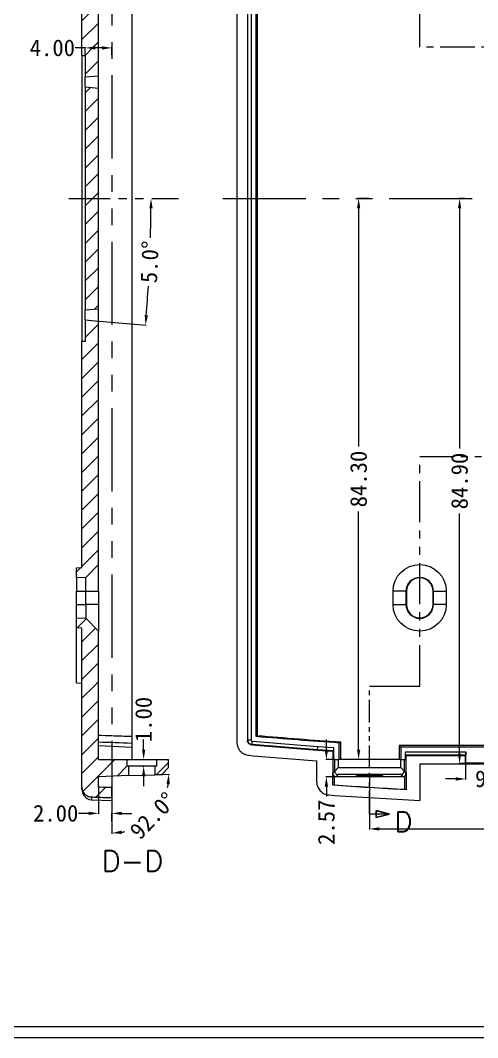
# Model space of a CAD drawing. Extents: x 28 to 864, y 245 to 592.
# Drawn here: x 688 to 756.8, y 341.9 to 494.8 of the extents above; entities that cross this region are included whole.
import ezdxf

# ---------------------------------------------------------------- set-up
doc = ezdxf.new("R2010")
doc.units = 0
doc.header["$MEASUREMENT"] = 0
doc.linetypes.add('PHANTOM', pattern=[2.5, 1.25, -0.25, 0.25, -0.25, 0.25, -0.25])
for name, color, linetype in [('10', 7, 'Continuous'), ('20', 7, 'Continuous'), ('TOP', 7, 'Continuous')]:
    doc.layers.add(name, color=color, linetype=linetype)
doc.styles.add('blockfont', font='simplex.shx', dxfattribs={"bigfont": 'bigfont'})
doc.dimstyles.new('2', dxfattribs={"dimtxt": 2.5, "dimasz": 1.5, "dimexe": 0.1, "dimexo": 0.1, "dimgap": 0.1, "dimtad": 0, "dimzin": 0, "dimdsep": 46, "dimtxsty": 'Standard', "dimcen": 0, "dimclrd": 4, "dimclre": 4, "dimclrt": 3, "dimadec": 1, "dimazin": 0, "dimtfac": 1, "dimtofl": 0, "dimtmove": 0, "dimatfit": 3, "dimfxl": 0.18, "dimtolj": 1, "dimtzin": 0, "dimlwd": 9, "dimlwe": 9, "dimarcsym": 0})

# ---------------------------------------------------------------- blocks, each defined once
blk = doc.blocks.new('HATCH7')
at = {"color": 200, "linetype": 'Continuous'}
for p, q in [((643.46, 186.9), (645.96, 189.39)), ((643.46, 184.07), (645.96, 186.57)), ((645.14, 182.92), (645.96, 183.74)), ((643.93, 181.71), (645.14, 182.92)), ((643.96, 178.91), (645.96, 180.91)), ((643.96, 176.09), (644.76, 176.89)), ((643.96, 173.26), (645.96, 175.26)), ((643.96, 170.43), (645.96, 172.43)), ((643.96, 167.61), (645.96, 169.6)), ((643.96, 164.78), (645.96, 166.78)), ((643.96, 161.95), (645.96, 163.95)), ((643.96, 159.12), (645.96, 161.12)), ((643.96, 156.3), (645.96, 158.3)), ((643.96, 153.47), (645.96, 155.47)), ((643.96, 150.64), (645.96, 152.64)), ((643.96, 147.82), (645.96, 149.81)), ((643.96, 144.99), (645.96, 146.99)), ((645.38, 143.59), (645.96, 144.16)), ((643.96, 139.34), (645.96, 141.33)), ((643.46, 136.01), (645.96, 138.51)), ((643.46, 133.18), (645.96, 135.68)), ((643.46, 130.35), (645.96, 132.85)), ((643.46, 127.53), (645.96, 130.03)), ((643.46, 124.7), (645.96, 127.2)), ((643.46, 121.87), (645.96, 124.37)), ((643.46, 119.05), (645.84, 121.42)), ((645.84, 121.42), (645.96, 121.54)), ((643.46, 116.22), (645.96, 118.72)), ((643.46, 113.39), (645.96, 115.89)), ((643.46, 110.57), (645.96, 113.06)), ((643.46, 107.74), (645.96, 110.24)), ((643.46, 104.91), (645.96, 107.41)), ((642.66, 104.11), (643.32, 104.77)), ((642.73, 95.7), (644.1, 97.07)), ((643.46, 93.6), (645.51, 95.66)), ((643.46, 90.78), (645.96, 93.27)), ((643.46, 87.95), (645.96, 90.45)), ((645.3, 86.96), (645.96, 87.62)), ((643.46, 85.12), (645.3, 86.96)), ((643.46, 82.3), (645.96, 84.79)), ((643.46, 79.47), (645.96, 81.97)), ((643.46, 76.64), (645.96, 79.14)), ((643.46, 73.81), (645.96, 76.31)), ((643.61, 71.14), (648.39, 75.91)), ((648.74, 73.44), (650.21, 74.9)), ((654.61, 73.64), (656.46, 75.49)), ((645.57, 70.27), (647.03, 71.72))]:
    blk.add_line(p, q, dxfattribs=at)
blk = doc.blocks.new('ASSORTED_DRAFT8')
at = {"color": 13}
for p, q in [((695.49, 67.73, 695.49), (693.49, 68.26)), ((693.49, 67.19), (693.49, 68.26)), ((695.49, 67.73, 695.49), (693.49, 67.19))]:
    blk.add_line(p, q, dxfattribs=at)
blk = doc.blocks.new('*D108')
at = {"color": 4, "linetype": 'Continuous', "lineweight": 9}
for p, q in [((754.98, 383.01), (754.98, 380.7)), ((764.19, 383.01), (764.19, 380.7)), ((753.48, 380.8), (751.98, 380.8)), ((765.69, 380.8), (767.19, 380.8))]:
    blk.add_line(p, q, dxfattribs=at)
for points in [[(753.48, 381.05), (753.48, 380.55), (754.98, 380.8)], [(765.69, 381.05), (765.69, 380.55), (764.19, 380.8)]]:
    blk.add_solid(points, dxfattribs=at)
at = {"layer": 'Defpoints', "color": 0, "linetype": 'Continuous', "lineweight": 9}
for p in [(754.98, 383.11), (764.19, 383.11), (764.19, 380.8)]:
    blk.add_point(p, dxfattribs=at)
at = {"color": 3, "linetype": 'Continuous', "lineweight": 9, "insert": (759.8, 380.8), "char_height": 2.5, "attachment_point": 5}
blk.add_mtext('\\A1;9.21', dxfattribs=at)
blk = doc.blocks.new('*D109')
at = {"color": 4, "linetype": 'Continuous', "lineweight": 9}
for p, q in [((754.88, 468.01), (753.98, 468.01)), ((754.08, 466.51), (754.08, 430.45)), ((754.08, 384.61), (754.08, 420.67)), ((754.88, 383.11), (753.98, 383.11))]:
    blk.add_line(p, q, dxfattribs=at)
for points in [[(753.83, 466.51), (754.33, 466.51), (754.08, 468.01)], [(753.83, 384.61), (754.33, 384.61), (754.08, 383.11)]]:
    blk.add_solid(points, dxfattribs=at)
at = {"layer": 'Defpoints', "color": 0, "linetype": 'Continuous', "lineweight": 9}
for p in [(754.08, 468.01), (754.98, 468.01), (754.98, 383.11)]:
    blk.add_point(p, dxfattribs=at)
at = {"color": 3, "linetype": 'Continuous', "lineweight": 9, "insert": (754.08, 425.56), "char_height": 2.5, "attachment_point": 5, "rotation": 90}
blk.add_mtext('\\A1;84.90', dxfattribs=at)
blk = doc.blocks.new('*D110')
at = {"color": 4, "linetype": 'Continuous', "lineweight": 9}
for p, q in [((740.53, 381.04), (740.53, 373.19)), ((835.63, 381.04), (835.63, 373.19)), ((742.03, 373.29), (783.61, 373.29)), ((834.13, 373.29), (792.56, 373.29))]:
    blk.add_line(p, q, dxfattribs=at)
for points in [[(742.03, 373.54), (742.03, 373.04), (740.53, 373.29)], [(834.13, 373.54), (834.13, 373.04), (835.63, 373.29)]]:
    blk.add_solid(points, dxfattribs=at)
at = {"layer": 'Defpoints', "color": 0, "linetype": 'Continuous', "lineweight": 9}
for p in [(740.53, 381.14), (835.63, 381.14), (835.63, 373.29)]:
    blk.add_point(p, dxfattribs=at)
at = {"color": 3, "linetype": 'Continuous', "lineweight": 9, "insert": (788.08, 373.29), "char_height": 2.5, "attachment_point": 5}
blk.add_mtext('\\A1;95.10', dxfattribs=at)
blk = doc.blocks.new('*D115')
at = {"color": 4, "linetype": 'Continuous', "lineweight": 9}
for p, q in [((740.43, 468.01), (738.8, 468.01)), ((738.9, 466.51), (738.9, 430.75)), ((738.9, 385.21), (738.9, 420.97)), ((740.43, 383.71), (738.8, 383.71))]:
    blk.add_line(p, q, dxfattribs=at)
for points in [[(738.65, 466.51), (739.15, 466.51), (738.9, 468.01)], [(738.65, 385.21), (739.15, 385.21), (738.9, 383.71)]]:
    blk.add_solid(points, dxfattribs=at)
at = {"layer": 'Defpoints', "color": 0, "linetype": 'Continuous', "lineweight": 9}
for p in [(738.9, 468.01), (740.53, 468.01), (740.53, 383.71)]:
    blk.add_point(p, dxfattribs=at)
at = {"color": 3, "linetype": 'Continuous', "lineweight": 9, "insert": (738.9, 425.86), "char_height": 2.5, "attachment_point": 5, "rotation": 90}
blk.add_mtext('\\A1;84.30', dxfattribs=at)
blk = doc.blocks.new('*D116')
at = {"color": 4, "linetype": 'Continuous', "lineweight": 9}
for p, q in [((734.05, 385.21), (734.05, 386.71)), ((735.04, 383.71), (733.95, 383.71)), ((735.36, 381.14), (733.95, 381.14)), ((734.05, 379.64), (734.05, 378.14))]:
    blk.add_line(p, q, dxfattribs=at)
for points in [[(733.8, 385.21), (734.3, 385.21), (734.05, 383.71)], [(733.8, 379.64), (734.3, 379.64), (734.05, 381.14)]]:
    blk.add_solid(points, dxfattribs=at)
at = {"layer": 'Defpoints', "color": 0, "linetype": 'Continuous', "lineweight": 9}
for p in [(735.14, 383.71), (734.05, 381.14), (735.46, 381.14)]:
    blk.add_point(p, dxfattribs=at)
at = {"color": 3, "linetype": 'Continuous', "lineweight": 9, "insert": (734.05, 374.29), "char_height": 2.5, "attachment_point": 5, "rotation": 90}
blk.add_mtext('\\A1;2.57', dxfattribs=at)
blk = doc.blocks.new('*D122')
at = {"color": 4, "linetype": 'Continuous', "lineweight": 9}
for p, q in [((697.79, 490.63), (696.29, 490.63)), ((697.79, 489.61), (697.79, 490.73)), ((700.29, 490.63), (699.29, 490.63)), ((701.79, 489.61), (701.79, 490.73))]:
    blk.add_line(p, q, dxfattribs=at)
for points in [[(699.29, 490.88), (699.29, 490.38), (697.79, 490.63)], [(700.29, 490.88), (700.29, 490.38), (701.79, 490.63)]]:
    blk.add_solid(points, dxfattribs=at)
at = {"layer": 'Defpoints', "color": 0, "linetype": 'Continuous', "lineweight": 9}
for p in [(697.79, 490.63), (697.79, 489.51), (701.79, 489.51)]:
    blk.add_point(p, dxfattribs=at)
at = {"color": 3, "linetype": 'Continuous', "lineweight": 9, "insert": (692.85, 490.63), "char_height": 2.5, "attachment_point": 5}
blk.add_mtext('\\A1;4.00', dxfattribs=at)
blk = doc.blocks.new('*D123')
at = {"color": 4, "linetype": 'Continuous', "lineweight": 9}
blk.add_line((699.89, 449.58), (706.95, 448.96), dxfattribs=at)
for start, end in [(358.455, 359.6067), (355.3933, 356.545)]:
    blk.add_arc((489.19, 468.01), 218.49, start, end, dxfattribs=at)
for points in [[(707.43, 466.51), (707.93, 466.51), (707.68, 468.01)], [(707.23, 450.44), (706.73, 450.48), (706.85, 448.97)]]:
    blk.add_solid(points, dxfattribs=at)
at = {"layer": 'Defpoints', "color": 0, "linetype": 'Continuous', "lineweight": 9}
for p in [(695.3, 468.01), (711.83, 468.01), (707.32, 455.3), (697.79, 449.76), (699.79, 449.58)]:
    blk.add_point(p, dxfattribs=at)
at = {"color": 3, "linetype": 'Continuous', "lineweight": 9, "insert": (707.48, 458.48), "char_height": 2.5, "attachment_point": 5, "rotation": 87.5}
blk.add_mtext('\\A1;5.0°', dxfattribs=at)
blk = doc.blocks.new('*D124')
at = {"color": 4, "linetype": 'Continuous', "lineweight": 9}
for p, q in [((699.79, 379.46), (699.79, 375.53)), ((698.29, 375.63), (696.79, 375.63)), ((701.79, 374.36), (701.79, 375.73)), ((703.29, 375.63), (704.79, 375.63))]:
    blk.add_line(p, q, dxfattribs=at)
for points in [[(698.29, 375.88), (698.29, 375.38), (699.79, 375.63)], [(703.29, 375.88), (703.29, 375.38), (701.79, 375.63)]]:
    blk.add_solid(points, dxfattribs=at)
at = {"layer": 'Defpoints', "color": 0, "linetype": 'Continuous', "lineweight": 9}
for p in [(699.79, 379.56), (699.79, 375.63), (701.79, 374.26)]:
    blk.add_point(p, dxfattribs=at)
at = {"color": 3, "linetype": 'Continuous', "lineweight": 9, "insert": (693.35, 375.63), "char_height": 2.5, "attachment_point": 5}
blk.add_mtext('\\A1;2.00', dxfattribs=at)
blk = doc.blocks.new('*D125')
at = {"color": 4, "linetype": 'Continuous', "lineweight": 9}
for p, q in [((706.57, 385.21), (706.57, 386.71)), ((706.39, 383.71), (706.67, 383.71)), ((706.39, 382.71), (706.67, 382.71)), ((706.57, 381.21), (706.57, 379.71))]:
    blk.add_line(p, q, dxfattribs=at)
for points in [[(706.32, 385.21), (706.82, 385.21), (706.57, 383.71)], [(706.32, 381.21), (706.82, 381.21), (706.57, 382.71)]]:
    blk.add_solid(points, dxfattribs=at)
at = {"layer": 'Defpoints', "color": 0, "linetype": 'Continuous', "lineweight": 9}
for p in [(706.29, 383.71), (706.57, 383.71), (706.29, 382.71)]:
    blk.add_point(p, dxfattribs=at)
at = {"color": 3, "linetype": 'Continuous', "lineweight": 9, "insert": (706.57, 389.73), "char_height": 2.5, "attachment_point": 5, "rotation": 90}
blk.add_mtext('\\A1;1.00', dxfattribs=at)
blk = doc.blocks.new('*D126')
at = {"color": 4, "linetype": 'Continuous', "lineweight": 9}
for p, q in [((708.39, 381.44), (710.44, 381.51)), ((701.79, 374.16), (701.79, 372.56))]:
    blk.add_line(p, q, dxfattribs=at)
for start, end in [(348.6305, 351.939), (280.061, 283.3695)]:
    blk.add_arc((701.79, 381.21), 8.55, start, end, dxfattribs=at)
for points in [[(710.01, 380.02), (710.51, 380), (710.34, 381.51)], [(703.3, 372.54), (703.26, 373.04), (701.79, 372.66)]]:
    blk.add_solid(points, dxfattribs=at)
at = {"layer": 'Defpoints', "color": 0, "linetype": 'Continuous', "lineweight": 9}
for p in [(701.79, 561.51), (704.29, 381.3), (708.29, 381.44), (701.79, 374.26), (706.15, 373.85)]:
    blk.add_point(p, dxfattribs=at)
at = {"color": 3, "linetype": 'Continuous', "lineweight": 9, "insert": (707.94, 375.27), "char_height": 2.5, "attachment_point": 5, "rotation": 46}
blk.add_mtext('\\A1;92.0°', dxfattribs=at)

msp = doc.modelspace()

# ---------------------------------------------------------------- linework, layer by layer
at = {"linetype": 'Continuous', "lineweight": 9}
msp.add_line((698.71, 377.671), (701.788, 377.555), dxfattribs=at)
at = {"color": 7, "linetype": 'Continuous', "lineweight": 9}
for p, q in [((512.581, 343.615), (862.593, 343.615)), ((510.898, 341.932), (864.276, 341.932))]:
    msp.add_line(p, q, dxfattribs=at)
at = {"layer": '10', "color": 1, "linetype": 'PHANTOM', "lineweight": 9, "ltscale": 10}
for p, q in [((701.788, 561.509), (701.788, 374.263)), ((718.471, 468.009), (857.697, 468.009))]:
    msp.add_line(p, q, dxfattribs=at)
at = {"layer": '10', "color": 1, "linetype": 'PHANTOM', "lineweight": 9, "ltscale": 5}
msp.add_line((695.3, 468.009), (711.835, 468.009), dxfattribs=at)
at = {"layer": '20', "color": 7, "linetype": 'Continuous', "lineweight": 9}
for p, q in [((704.788, 548.854), (704.788, 387.164)), ((720.584, 550.137), (720.584, 386.34)), ((722.184, 549.402), (722.184, 386.616)), ((722.228, 386.656), (722.228, 549.362)), ((722.736, 549.362), (722.736, 386.656)), ((723.481, 387.164), (723.481, 548.854)), ((723.656, 548.694), (723.656, 387.325)), ((697.288, 490.722), (697.288, 524.439)), ((699.788, 490.722), (699.788, 524.009)), ((697.288, 489.509), (697.288, 490.722)), ((699.788, 486.434), (699.788, 490.722)), ((697.288, 489.509), (697.788, 489.509)), ((697.288, 489.509), (697.288, 446.509)), ((697.788, 489.509), (697.788, 486.259)), ((697.788, 486.259), (699.788, 486.434)), ((697.788, 484.759), (697.788, 486.259)), ((699.788, 484.584), (699.788, 486.434)), ((697.788, 484.759), (699.788, 484.584)), ((697.788, 484.759), (697.788, 451.259)), ((699.788, 451.434), (699.788, 484.584)), ((697.788, 451.259), (699.788, 451.434)), ((697.788, 449.759), (697.788, 451.259)), ((699.788, 449.584), (699.788, 451.434)), ((697.788, 449.759), (699.788, 449.584)), ((697.788, 449.759), (697.788, 446.509)), ((699.788, 429.222), (699.788, 449.584)), ((697.788, 446.509), (697.288, 446.509)), ((697.288, 429.222), (697.288, 446.509)), ((697.288, 412.579), (697.288, 429.222)), ((699.788, 413.009), (699.788, 429.222)), ((697.86, 411.081), (699.788, 413.009)), ((699.788, 409.009), (699.788, 413.009)), ((696.488, 412.509), (697.288, 412.579)), ((696.488, 411.009), (696.488, 412.509)), ((697.86, 411.081), (696.488, 411.009)), ((696.488, 411.009), (696.488, 409.009)), ((697.86, 409.009), (697.86, 411.081)), ((696.488, 409.009), (697.86, 409.009)), ((696.488, 407.009), (696.488, 409.009)), ((697.86, 409.009), (699.788, 409.009)), ((697.86, 407.009), (697.86, 409.009)), ((699.788, 409.009), (699.788, 407.009)), ((744.084, 407.009), (744.084, 409.009)), ((746.012, 409.009), (744.084, 409.009)), ((746.012, 409.009), (746.012, 407.009)), ((746.084, 409.009), (746.012, 409.009)), ((746.084, 409.009), (746.084, 407.009)), ((750.084, 407.009), (750.084, 409.009)), ((750.084, 409.009), (750.156, 409.009)), ((750.156, 409.009), (752.084, 409.009)), ((750.156, 407.009), (750.156, 409.009)), ((752.084, 409.009), (752.084, 407.009)), ((696.488, 407.009), (697.86, 407.009)), ((696.488, 405.009), (696.488, 407.009)), ((697.86, 407.009), (697.86, 404.937)), ((699.788, 407.009), (697.86, 407.009)), ((699.788, 407.009), (699.788, 403.009)), ((744.084, 407.009), (746.012, 407.009)), ((746.084, 407.009), (746.012, 407.009)), ((750.084, 407.009), (750.156, 407.009)), ((752.084, 407.009), (750.156, 407.009)), ((696.488, 405.009), (697.86, 404.937)), ((696.488, 403.509), (696.488, 405.009)), ((697.288, 403.439), (696.488, 403.509)), ((696.488, 395.259), (696.488, 403.509)), ((699.788, 403.009), (697.86, 404.937)), ((697.288, 394.758), (697.288, 403.439)), ((699.788, 394.758), (699.788, 403.009)), ((696.488, 395.259), (697.288, 395.189)), ((697.288, 379.596), (697.288, 394.758)), ((699.788, 383.709), (699.788, 394.758)), ((704.788, 387.164), (704.788, 386.199)), ((699.788, 385.818), (704.788, 385.556)), ((704.788, 386.199), (704.788, 385.556)), ((704.788, 385.556), (704.788, 383.709)), ((732.704, 385.175), (732.701, 385.132)), ((732.704, 385.175), (732.741, 385.683)), ((735.12, 384.999), (732.704, 385.175)), ((732.741, 385.683), (735.138, 385.507)), ((735.138, 385.507), (735.12, 384.999)), ((735.138, 385.507), (735.138, 383.709)), ((735.981, 383.709), (735.981, 386.199)), ((736.156, 386.362), (736.156, 383.709)), ((744.975, 385.818), (745.237, 385.556)), ((744.975, 385.818), (744.975, 383.709)), ((831.123, 385.818), (744.975, 385.818)), ((745.237, 385.556), (745.237, 383.709)), ((769.584, 385.556), (745.237, 385.556)), ((699.788, 383.709), (704.038, 383.709)), ((704.038, 383.709), (704.038, 382.709)), ((704.038, 383.709), (708.538, 383.709)), ((708.538, 382.709), (708.538, 383.709)), ((708.538, 383.709), (710.288, 383.709)), ((710.288, 382.506), (710.288, 383.709)), ((732.701, 385.132), (735.033, 384.961)), ((735.12, 384.999), (735.033, 384.961)), ((735.033, 384.961), (735.033, 381.709)), ((735.313, 383.709), (735.138, 383.709)), ((735.313, 383.709), (735.83, 383.709)), ((735.313, 381.988), (735.313, 383.709)), ((745.236, 383.709), (735.83, 383.709)), ((735.83, 383.709), (735.83, 382.506)), ((745.236, 383.709), (745.754, 383.709)), ((745.236, 382.506), (745.236, 383.709)), ((745.754, 383.709), (745.928, 383.709)), ((745.754, 383.709), (745.754, 381.988)), ((745.946, 384.353), (745.928, 384.862)), ((745.928, 383.709), (745.928, 384.862)), ((745.928, 384.862), (755.033, 384.862)), ((745.946, 384.353), (746.033, 384.309)), ((755.025, 384.353), (745.946, 384.353)), ((746.033, 381.709), (746.033, 384.309)), ((746.033, 384.309), (754.981, 384.309)), ((754.981, 384.309), (755.025, 384.353)), ((754.981, 383.109), (754.981, 384.309)), ((755.033, 384.862), (755.025, 384.353)), ((755.033, 383.161), (755.033, 384.862)), ((704.288, 382.709), (704.038, 382.709)), ((704.288, 382.709), (704.288, 381.296)), ((708.288, 382.709), (704.288, 382.709)), ((708.538, 382.709), (708.288, 382.709)), ((708.288, 381.436), (708.288, 382.709)), ((709.289, 381.471), (710.288, 382.506)), ((732.584, 383.536), (732.584, 380.384)), ((735.83, 382.506), (735.313, 381.988)), ((735.83, 382.506), (745.236, 382.506)), ((745.754, 381.988), (745.236, 382.506)), ((748.084, 383.009), (748.084, 377.555)), ((828.084, 383.009), (748.084, 383.009)), ((754.981, 383.109), (755.033, 383.161)), ((764.187, 383.109), (754.981, 383.109)), ((764.135, 383.161), (755.033, 383.161)), ((704.288, 381.296), (699.788, 381.139)), ((699.788, 379.561), (699.788, 381.139)), ((701.788, 381.209), (701.788, 379.491)), ((704.288, 381.296), (708.288, 381.436)), ((709.289, 381.471), (708.288, 381.436)), ((735.033, 381.709), (735.313, 381.988)), ((735.033, 379.853), (735.033, 381.709)), ((735.208, 381.209), (735.208, 379.911)), ((735.313, 381.988), (735.313, 381.988)), ((735.795, 381.471), (735.463, 381.139)), ((745.603, 381.139), (735.463, 381.139)), ((745.272, 381.471), (735.795, 381.471)), ((745.603, 381.139), (745.272, 381.471)), ((745.754, 381.988), (746.033, 381.709)), ((745.754, 381.988), (745.754, 381.988)), ((745.858, 379.247), (745.858, 381.209)), ((746.033, 381.709), (746.033, 379.168)), ((697.288, 379.251), (697.288, 379.596)), ((701.788, 377.987), (701.788, 379.491)), ((698.736, 378.094), (698.736, 377.67)), ((701.788, 377.987), (701.788, 377.555))]:
    msp.add_line(p, q, dxfattribs=at)
at = {"layer": '20', "color": 1, "linetype": 'PHANTOM', "lineweight": 9, "ltscale": 7.304632}
msp.add_line((748.084, 490.722), (748.084, 541.854), dxfattribs=at)
at = {"layer": '20', "color": 1, "linetype": 'PHANTOM', "lineweight": 9, "ltscale": 4.13214}
for p, q in [((777.009, 490.722), (748.084, 490.722)), ((748.084, 429.222), (777.009, 429.222))]:
    msp.add_line(p, q, dxfattribs=at)
at = {"layer": '20', "color": 1, "linetype": 'PHANTOM', "lineweight": 9, "ltscale": 4.923452}
msp.add_line((748.084, 394.758), (748.084, 429.222), dxfattribs=at)
at = {"layer": '20', "color": 1, "linetype": 'PHANTOM', "lineweight": 9, "ltscale": 2.747506}
msp.add_line((740.533, 375.525), (740.533, 394.758), dxfattribs=at)
at = {"layer": '20', "color": 1, "linetype": 'Continuous', "lineweight": 9}
for p, q in [((740.533, 394.758), (748.084, 394.758)), ((743.533, 375.525), (740.533, 375.525))]:
    msp.add_line(p, q, dxfattribs=at)
at = {"layer": '20', "color": 7, "linetype": 'Continuous', "lineweight": 9, "extrusion": (-6.70362e-16, -5.60665e-33, -1)}
for centre, radius, start, end in [((-748.084, 409.009), 4, 0, 180), ((-748.084, 407.009), 4, 180, 0), ((-788.084, 1142.384), 759.231, 274.183003, 274.927675)]:
    msp.add_arc(centre, radius, start, end, dxfattribs=at)
at = {"layer": '20', "color": 7, "linetype": 'Continuous', "lineweight": 9}
for centre, radius, start, end in [((748.084, 409.009), 2.072, 0, 180), ((748.084, 409.009), 2, 0, 180), ((748.084, 407.009), 2.072, 180, 0), ((748.084, 407.009), 2, 180, 0), ((788.084, 1142.384), 757.803, 265.122833, 266.070761), ((788.084, 1142.384), 759.275, 265.069301, 265.816997), ((788.084, 1142.384), 758.723, 265.072325, 265.816997), ((788.084, 1142.384), 760.875, 265.048443, 265.816997), ((788.084, 1142.384), 764.304, 266.033012, 266.832945), ((788.084, 1142.384), 765.875, 265.983766, 267.006203)]:
    msp.add_arc(centre, radius, start, end, dxfattribs=at)
at = {"layer": '20', "color": 7, "linetype": 'Continuous', "lineweight": 9, "extrusion": (0, 0, -1)}
for radius, start, end in [(757.978, 273.941562, 274.889287), (764.374, 273.15363, 273.979772)]:
    msp.add_arc((-788.084, 1142.384), radius, start, end, dxfattribs=at)
at = {"layer": '20', "color": 7, "linetype": 'Continuous', "lineweight": 9}
for centre, major_axis, ratio, start_param, end_param in [((735.391, 381.567), (-0.163, 0.51), 0.623872, 1.0970818, 2.1319252), ((735.813, 381.989), (0.208, 0.478), 0.9518333, 1.9644089, 3.5339872), ((740.533, 381.366), (2, 0), 0.0349208, 1.5707963, 7.8539816), ((745.253, 381.989), (-0.208, 0.478), 0.9518333, 2.7491981, 4.3187764), ((745.676, 381.567), (0.163, 0.51), 0.623872, 4.1512601, 5.1861035)]:
    msp.add_ellipse(centre, major_axis=major_axis, ratio=ratio, start_param=start_param, end_param=end_param, dxfattribs=at)
at = {"layer": '20', "color": 7, "linetype": 'Continuous', "lineweight": 9, "extrusion": (0, 0, -1)}
for centre, major_axis, start_param, end_param in [((735.464, 381.64), (-0.354, -0.354), 5.4983961, 6.033131), ((745.603, 381.64), (0.354, -0.354), 0.2500543, 0.7847892)]:
    msp.add_ellipse(centre, major_axis=major_axis, ratio=0.9987828, start_param=start_param, end_param=end_param, dxfattribs=at)
at = {"layer": '20', "color": 7, "linetype": 'Continuous', "lineweight": 9}
for points, degree, knots in [([(704.788, 387.164), (703.788, 387.196), (702.788, 387.229), (701.788, 387.261), (701.122, 387.282), (700.455, 387.303), (699.788, 387.325)], 3, [0, 0, 0, 0, 0.6, 0.6, 0.6, 1, 1, 1, 1]), ([(723.481, 387.164), (723.527, 387.207), (723.573, 387.249), (723.62, 387.292), (723.632, 387.303), (723.644, 387.314), (723.656, 387.325)], 3, [0, 0, 0, 0, 0.7935748, 0.7935748, 0.7935748, 1, 1, 1, 1]), ([(720.584, 386.34), (720.584, 386.215), (720.596, 386.093), (720.63, 385.911), (720.644, 385.851), (720.678, 385.732), (720.697, 385.673), (720.765, 385.5), (720.82, 385.39), (720.917, 385.233), (720.952, 385.182), (721.027, 385.083), (721.068, 385.035), (721.193, 384.898), (721.284, 384.816), (721.481, 384.668), (721.588, 384.602), (721.809, 384.493), (721.924, 384.449), (722.163, 384.382), (722.286, 384.36), (722.41, 384.349)], 3, [0, 0, 0, 0, 0.125, 0.125, 0.1875, 0.1875, 0.25, 0.25, 0.375, 0.375, 0.4375, 0.4375, 0.5, 0.5, 0.625, 0.625, 0.75, 0.75, 0.875, 0.875, 1, 1, 1, 1]), ([(722.184, 386.616), (722.193, 386.624), (722.201, 386.632), (722.21, 386.64), (722.216, 386.646), (722.222, 386.651), (722.228, 386.656)], 3, [0, 0, 0, 0, 0.5958756, 0.5958756, 0.5958756, 1, 1, 1, 1]), ([(722.824, 385.919), (722.78, 385.923), (722.738, 385.931), (722.655, 385.954), (722.614, 385.969), (722.536, 386.008), (722.499, 386.03), (722.43, 386.082), (722.398, 386.111), (722.339, 386.175), (722.313, 386.209), (722.267, 386.283), (722.247, 386.322), (722.216, 386.402), (722.204, 386.444), (722.188, 386.529), (722.184, 386.573), (722.184, 386.616)], 3, [0, 0, 0, 0, 0.125, 0.125, 0.25, 0.25, 0.375, 0.375, 0.5, 0.5, 0.625, 0.625, 0.75, 0.75, 0.875, 0.875, 1, 1, 1, 1]), ([(722.867, 385.959), (722.781, 385.967), (722.696, 385.99), (722.541, 386.067), (722.47, 386.119), (722.353, 386.247), (722.307, 386.322), (722.244, 386.483), (722.228, 386.57), (722.228, 386.656)], 3, [0, 0, 0, 0, 0.25, 0.25, 0.5, 0.5, 0.75, 0.75, 1, 1, 1, 1]), ([(722.736, 386.656), (722.735, 386.584), (722.787, 386.527), (722.838, 386.471), (722.911, 386.466)], 2, [0, 0, 0, 0.5, 0.5, 1, 1, 1]), ([(722.867, 385.959), (722.862, 385.954), (722.857, 385.949), (722.852, 385.945), (722.842, 385.936), (722.833, 385.928), (722.824, 385.919)], 3, [0, 0, 0, 0, 0.3598623, 0.3598623, 0.3598623, 1, 1, 1, 1]), ([(735.981, 386.199), (736.016, 386.232), (736.051, 386.264), (736.081, 386.292), (736.084, 386.295), (736.087, 386.298), (736.09, 386.301), (736.109, 386.318), (736.133, 386.34), (736.156, 386.362)], 3, [0, 0, 0, 0, 0.5947644, 0.5947644, 0.5947644, 0.5973822, 0.5973822, 0.5973822, 1, 1, 1, 1]), ([(697.288, 379.596), (697.288, 379.47), (697.304, 379.343), (697.336, 379.221), (697.378, 379.057), (697.448, 378.899), (697.542, 378.759), (697.601, 378.671), (697.67, 378.589), (697.746, 378.515), (697.866, 378.398), (698.008, 378.301), (698.161, 378.23), (698.313, 378.16), (698.48, 378.115), (698.647, 378.099), (698.676, 378.097), (698.706, 378.095), (698.736, 378.094)], 3, [0, 0, 0, 0, 0.1647013, 0.1647013, 0.1647013, 0.3851617, 0.3851617, 0.3851617, 0.522476, 0.522476, 0.522476, 0.7419773, 0.7419773, 0.7419773, 0.9614953, 0.9614953, 0.9614953, 1, 1, 1, 1]), ([(697.288, 379.251), (697.288, 378.909), (697.388, 378.564), (697.847, 377.959), (698.232, 377.697), (698.71, 377.671)], 3, [0, 0, 0, 0, 0.5, 0.5, 1, 1, 1, 1]), ([(701.788, 379.491), (701.205, 379.511), (700.622, 379.531), (700.039, 379.552), (699.955, 379.555), (699.872, 379.558), (699.788, 379.561)], 3, [0, 0, 0, 0, 0.8747834, 0.8747834, 0.8747834, 1, 1, 1, 1]), ([(732.584, 380.384), (732.584, 380.258), (732.596, 380.134), (732.631, 379.951), (732.645, 379.89), (732.68, 379.77), (732.7, 379.71), (732.769, 379.535), (732.825, 379.424), (732.958, 379.213), (733.035, 379.113), (733.205, 378.93), (733.298, 378.847), (733.499, 378.699), (733.608, 378.634), (733.833, 378.527), (733.95, 378.484), (734.132, 378.436), (734.193, 378.422), (734.317, 378.402), (734.38, 378.394), (734.443, 378.39)], 3, [0, 0, 0, 0, 0.125, 0.125, 0.1875, 0.1875, 0.25, 0.25, 0.375, 0.375, 0.5, 0.5, 0.625, 0.625, 0.75, 0.75, 0.875, 0.875, 0.9375, 0.9375, 1, 1, 1, 1]), ([(698.736, 378.094), (698.864, 378.089), (698.992, 378.085), (699.119, 378.08), (700.009, 378.049), (700.899, 378.018), (701.788, 377.987)], 3, [0, 0, 0, 0, 0.1256675, 0.1256675, 0.1256675, 1, 1, 1, 1])]:
    msp.add_open_spline(points, degree=degree, knots=knots, dxfattribs=at)
for points, degree in [([(699.788, 386.362), (701.455, 386.308), (703.122, 386.254), (704.788, 386.199)], 3), ([(722.228, 386.656), (722.736, 386.656)], 1), ([(722.867, 385.959), (722.911, 386.466)], 1), ([(698.736, 377.67), (698.727, 377.67), (698.718, 377.67), (698.71, 377.671)], 3)]:
    msp.add_open_spline(points, degree=degree, dxfattribs=at)

# ---------------------------------------------------------------- block references
at = {"layer": '20', "color": 200, "linetype": 'Continuous', "lineweight": 9}
msp.add_blockref('HATCH7', (53.828, 307.798), dxfattribs=at)
at = {"layer": 'TOP', "color": 1, "linetype": 'Continuous', "lineweight": 9}
msp.add_blockref('ASSORTED_DRAFT8', (48.039, 307.798), dxfattribs=at)

# ---------------------------------------------------------------- texts
at = {"layer": 'TOP', "color": 1, "linetype": 'Continuous', "lineweight": 9, "line_spacing_factor": 0.903614, "style": 'blockfont'}
for s, insert, char_height, attachment_point in [('\\W01.000;D', (744.284, 372.878), 3, 7), ('\\W01.000; \\H3.17;D-D\\H3.17;', (703.798, 366.888), 3.175, 8)]:
    msp.add_mtext(s, dxfattribs=dict(at, insert=insert, char_height=char_height, attachment_point=attachment_point))

# ---------------------------------------------------------------- dimensions: what is measured, and where the dimension line sits
at = {"linetype": 'Continuous', "lineweight": 9}
for base, line1, line2, picture, middle in [((706.151, 373.852), ((704.288, 381.296), (708.288, 381.436)), ((701.788, 561.509), (701.788, 374.263)), '*D126', (707.941, 375.267)), ((707.315, 455.305), ((697.788, 449.759), (699.788, 449.584)), ((695.3, 468.009), (711.835, 468.009)), '*D123', (707.477, 458.479))]:
    dim = msp.add_angular_dim_2l(base=base, line1=line1, line2=line2, dimstyle='2', dxfattribs=at)
    dim.commit()
    dim.dimension.update_dxf_attribs({"geometry": picture, "text_midpoint": middle})
for base, p1, p2, picture, middle in [((697.788, 490.63), (701.788, 489.509), (697.788, 489.509), '*D122', (692.855, 490.63)), ((835.635, 373.288), (740.533, 381.139), (835.635, 381.139), '*D110', (788.084, 373.288)), ((699.788, 375.632), (701.788, 374.263), (699.788, 379.561), '*D124', (693.355, 375.632))]:
    dim = msp.add_linear_dim(base=base, p1=p1, p2=p2, dimstyle='2', dxfattribs=at)
    dim.commit()
    dim.dimension.update_dxf_attribs({"geometry": picture, "text_midpoint": middle})
for base, p1, p2, picture, middle in [((738.899, 468.009), (740.533, 383.709), (740.533, 468.009), '*D115', (738.899, 425.859)), ((754.076, 468.009), (754.981, 383.109), (754.981, 468.009), '*D109', (754.076, 425.559)), ((706.574, 383.709), (706.288, 382.709), (706.288, 383.709), '*D125', (706.574, 389.726)), ((734.048, 381.139), (735.138, 383.709), (735.463, 381.139), '*D116', (734.048, 374.289))]:
    dim = msp.add_linear_dim(base=base, p1=p1, p2=p2, angle=90, dimstyle='2', dxfattribs=at)
    dim.commit()
    dim.dimension.update_dxf_attribs({"geometry": picture, "text_midpoint": middle})
dim = msp.add_linear_dim(base=(764.187, 380.8), p1=(754.981, 383.109), p2=(764.187, 383.109), dimstyle='2', dxfattribs=at)
dim.commit()
dim.dimension.update_dxf_attribs({"geometry": '*D108', "text_midpoint": (759.8, 380.8), "dimtype": 160})

doc.saveas('drawing.dxf')
